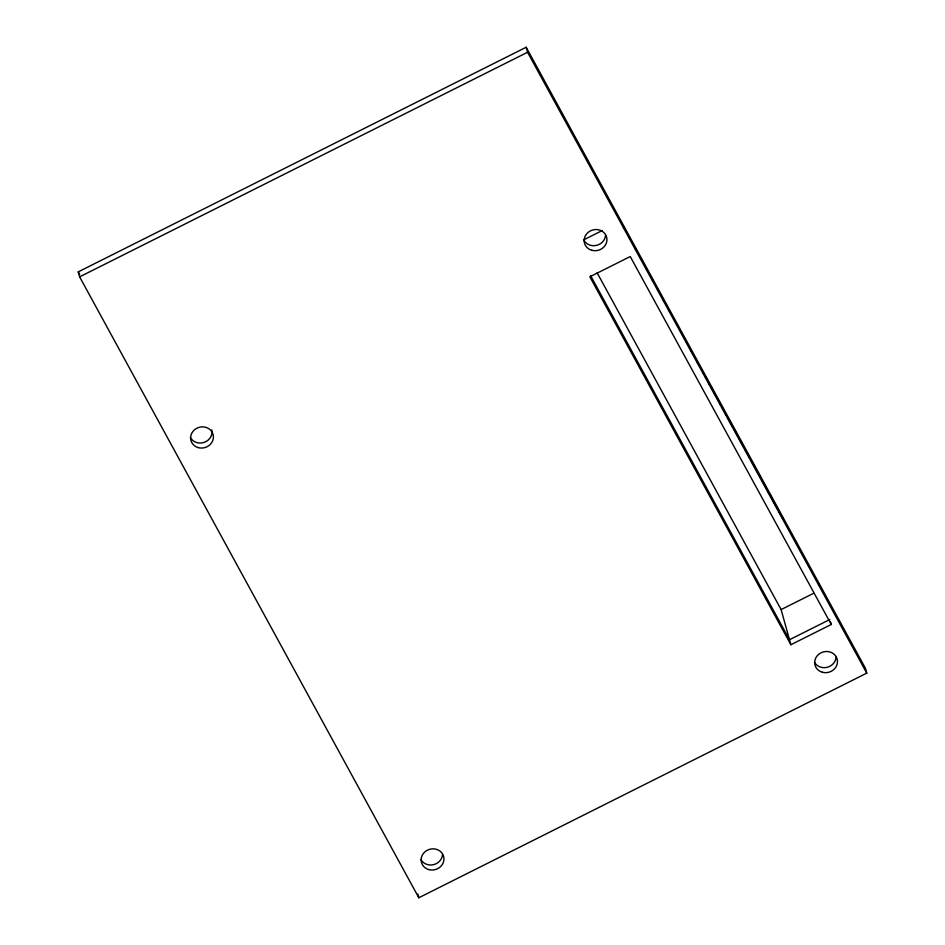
<?xml version="1.0" encoding="UTF-8"?>
<svg xmlns="http://www.w3.org/2000/svg" width="945" height="945" viewBox="0 0 945 945"><rect width="100%" height="100%" fill="white"/><g stroke="black" fill="none" stroke-linecap="round" stroke-linejoin="round"><path stroke-width="1.42" d="M78.246 271.865L526.176 47.25L865.372 668.139L866.754 673.135L418.824 897.75L79.628 276.861L78.246 271.865L79.652 274.452M79.628 276.861L527.57 52.258L526.176 47.25M584.022 239.687L602.26 230.545M830.56 621.987L831.257 624.491L790.87 644.738L781.125 609.596L813.692 593.271M829.864 619.483L789.477 639.73L590.59 275.668M623.334 226.587L624.751 229.174M628.992 236.947L630.409 239.546M634.65 247.318L636.068 249.905M640.32 257.678L641.738 260.265M645.978 268.037L647.396 270.636M651.637 278.409L653.054 280.996M657.307 288.768L658.724 291.367M662.965 299.14L664.382 301.727M668.635 309.499L670.04 312.098M685.621 340.59L687.027 343.189M691.279 350.961L692.697 353.548M696.938 361.321L698.355 363.919M702.607 371.692L704.013 374.279M705.431 376.866L706.848 379.465M708.266 382.052L709.683 384.65M711.101 387.237L712.506 389.824M713.924 392.423L715.341 395.01M716.759 397.597L718.176 400.196M719.594 402.783L721 405.37M722.417 407.968L723.835 410.555M725.252 413.142L726.67 415.741M728.087 418.328L732.328 426.101M733.745 428.699L737.998 436.472M739.403 439.059L743.656 446.831M745.073 449.418L749.314 457.203M750.732 459.79L754.984 467.562M756.39 470.149L760.642 477.922M762.06 480.521L766.3 488.293M767.718 490.88L771.97 498.653M773.376 501.252L777.629 509.024M779.046 511.611L783.287 519.384M817.968 582.864L819.386 585.463M527.57 52.258L866.754 673.135M831.257 624.491L630.244 256.544L589.857 276.79L790.87 644.738M597.098 272.751L781.125 609.596M417.784 893.994L418.824 897.75M442.532 854.611A11.482 10.537 -15.5 0 1 433.401 864.71A11.482 10.537 -15.5 0 1 420.915 859.537M605.556 235.317A11.482 10.537 -15.5 0 1 596.413 245.405A11.482 10.537 -15.5 0 1 583.939 240.243M211.81 429.892A11.482 10.537 -15.5 0 1 204.309 442.319A11.482 10.537 -15.5 0 1 190.394 437.57M836.077 657.283A11.482 10.537 -15.5 0 1 826.934 667.371A11.482 10.537 -15.5 0 1 814.46 662.209M428.888 869.613A11.482 10.537 -15.5 0 0 443.725 856.867A11.482 10.537 -15.5 0 0 424.99 851.788A11.482 10.537 -15.5 0 0 428.888 869.613M591.901 250.307A11.482 10.537 -15.5 0 0 606.737 237.573A11.482 10.537 -15.5 0 0 588.003 232.482A11.482 10.537 -15.5 0 0 591.901 250.307M198.367 447.646A11.482 10.537 -15.5 0 0 213.192 434.901A11.482 10.537 -15.5 0 0 194.469 429.821A11.482 10.537 -15.5 0 0 198.367 447.646M822.433 672.273A11.482 10.537 -15.5 0 0 837.258 659.539A11.482 10.537 -15.5 0 0 818.524 654.448A11.482 10.537 -15.5 0 0 822.433 672.273"/></g></svg>
